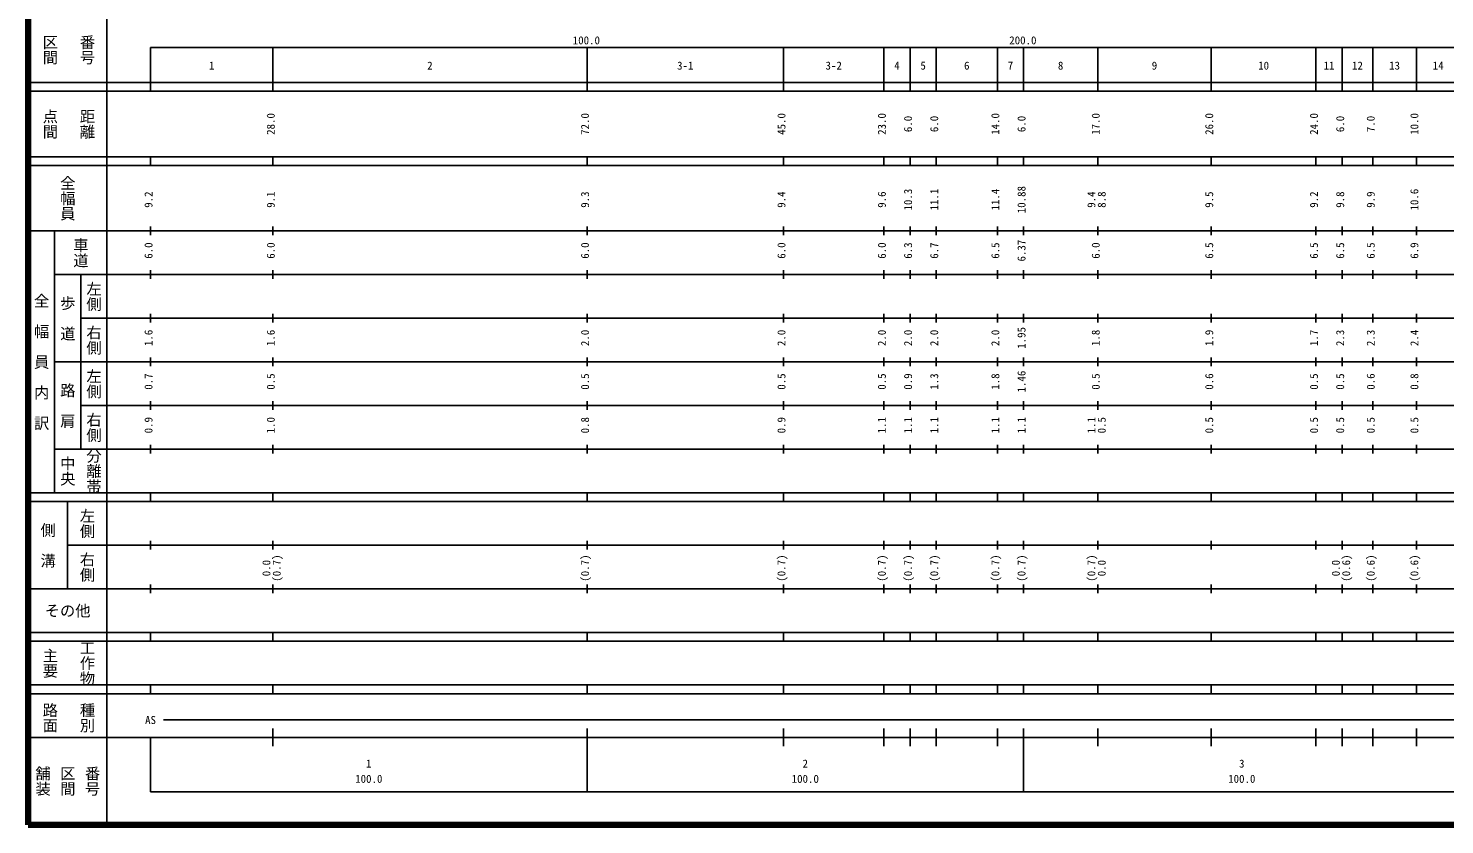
# Model space of a CAD drawing. Units: millimetres on the paper. Extents: x 40 to 680, y 20 to 380.
# Drawn here: x 40 to 364.5, y 20 to 202.4 of the extents above; entities that cross this region are included whole.
import ezdxf
from ezdxf.enums import TextEntityAlignment as Align

# ---------------------------------------------------------------- set-up
doc = ezdxf.new("R2010")
doc.units = ezdxf.units.MM
doc.layers.add('M-TTL', color=2, linetype='Continuous', lineweight=140)
doc.layers.add('M-TTL-BAND', color=7, linetype='Continuous', lineweight=25)
doc.styles.add('@ＭＳ ゴシック', font='')
doc.styles.add('ＭＳ ゴシック', font='')
doc.styles.get('@ＭＳ ゴシック').set_extended_font_data('@MS Gothic')
doc.styles.get('ＭＳ ゴシック').set_extended_font_data('MS Gothic')

msp = doc.modelspace()

# ---------------------------------------------------------------- linework, layer by layer
at = {"layer": 'M-TTL'}
for p, q in [((40, 380), (40, 20)), ((40, 20), (680, 20))]:
    msp.add_line(p, q, dxfattribs=at)
at = {"layer": 'M-TTL-BAND'}
for p, q in [((58, 370), (58, 20)), ((68, 198), (579, 198)), ((68, 198), (68, 188)), ((96, 188), (96, 198)), ((168, 188), (168, 198)), ((213, 188), (213, 198)), ((236, 188), (236, 198)), ((242, 188), (242, 198)), ((248, 188), (248, 198)), ((262, 188), (262, 198)), ((268, 188), (268, 198)), ((285, 188), (285, 198)), ((311, 188), (311, 198)), ((335, 188), (335, 198)), ((341, 188), (341, 198)), ((348, 188), (348, 198)), ((358, 188), (358, 198)), ((40, 190), (579, 190)), ((40, 188), (579, 188)), ((40, 173), (579, 173)), ((68, 171), (68, 173)), ((96, 171), (96, 173)), ((168, 171), (168, 173)), ((213, 171), (213, 173)), ((236, 171), (236, 173)), ((242, 171), (242, 173)), ((248, 171), (248, 173)), ((262, 171), (262, 173)), ((268, 171), (268, 173)), ((285, 171), (285, 173)), ((311, 171), (311, 173)), ((335, 171), (335, 173)), ((341, 171), (341, 173)), ((348, 171), (348, 173)), ((358, 171), (358, 173)), ((40, 171), (579, 171)), ((40, 156), (579, 156)), ((46, 96), (46, 156)), ((68, 155), (68, 157)), ((96, 155), (96, 157)), ((168, 155), (168, 157)), ((213, 155), (213, 157)), ((236, 155), (236, 157)), ((242, 155), (242, 157)), ((248, 155), (248, 157)), ((262, 155), (262, 157)), ((268, 155), (268, 157)), ((285, 155), (285, 157)), ((311, 155), (311, 157)), ((335, 155), (335, 157)), ((341, 155), (341, 157)), ((348, 155), (348, 157)), ((358, 155), (358, 157)), ((68, 145), (68, 147)), ((96, 145), (96, 147)), ((168, 145), (168, 147)), ((213, 145), (213, 147)), ((236, 145), (236, 147)), ((242, 145), (242, 147)), ((248, 145), (248, 147)), ((262, 145), (262, 147)), ((268, 145), (268, 147)), ((285, 145), (285, 147)), ((311, 145), (311, 147)), ((335, 145), (335, 147)), ((341, 145), (341, 147)), ((348, 145), (348, 147)), ((358, 145), (358, 147)), ((46, 146), (579, 146)), ((52, 146), (52, 106)), ((68, 135), (68, 137)), ((96, 135), (96, 137)), ((168, 135), (168, 137)), ((213, 135), (213, 137)), ((236, 135), (236, 137)), ((242, 135), (242, 137)), ((248, 135), (248, 137)), ((262, 135), (262, 137)), ((268, 135), (268, 137)), ((285, 135), (285, 137)), ((311, 135), (311, 137)), ((335, 135), (335, 137)), ((341, 135), (341, 137)), ((348, 135), (348, 137)), ((358, 135), (358, 137)), ((52, 136), (579, 136)), ((68, 125), (68, 127)), ((96, 125), (96, 127)), ((168, 125), (168, 127)), ((213, 125), (213, 127)), ((236, 125), (236, 127)), ((242, 125), (242, 127)), ((248, 125), (248, 127)), ((262, 125), (262, 127)), ((268, 125), (268, 127)), ((285, 125), (285, 127)), ((311, 125), (311, 127)), ((335, 125), (335, 127)), ((341, 125), (341, 127)), ((348, 125), (348, 127)), ((358, 125), (358, 127)), ((46, 126), (579, 126)), ((68, 115), (68, 117)), ((96, 115), (96, 117)), ((168, 115), (168, 117)), ((213, 115), (213, 117)), ((236, 115), (236, 117)), ((242, 115), (242, 117)), ((248, 115), (248, 117)), ((262, 115), (262, 117)), ((268, 115), (268, 117)), ((285, 115), (285, 117)), ((311, 115), (311, 117)), ((335, 115), (335, 117)), ((341, 115), (341, 117)), ((348, 115), (348, 117)), ((358, 115), (358, 117)), ((52, 116), (579, 116)), ((46, 106), (579, 106)), ((68, 105), (68, 107)), ((96, 105), (96, 107)), ((168, 105), (168, 107)), ((213, 105), (213, 107)), ((236, 105), (236, 107)), ((242, 105), (242, 107)), ((248, 105), (248, 107)), ((262, 105), (262, 107)), ((268, 105), (268, 107)), ((285, 105), (285, 107)), ((311, 105), (311, 107)), ((335, 105), (335, 107)), ((341, 105), (341, 107)), ((348, 105), (348, 107)), ((358, 105), (358, 107)), ((40, 96), (579, 96)), ((68, 94), (68, 96)), ((96, 94), (96, 96)), ((168, 94), (168, 96)), ((213, 94), (213, 96)), ((236, 94), (236, 96)), ((242, 94), (242, 96)), ((248, 94), (248, 96)), ((262, 94), (262, 96)), ((268, 94), (268, 96)), ((285, 94), (285, 96)), ((311, 94), (311, 96)), ((335, 94), (335, 96)), ((341, 94), (341, 96)), ((348, 94), (348, 96)), ((358, 94), (358, 96)), ((40, 94), (579, 94)), ((49, 94), (49, 74)), ((68, 83), (68, 85)), ((96, 83), (96, 85)), ((168, 83), (168, 85)), ((213, 83), (213, 85)), ((236, 83), (236, 85)), ((242, 83), (242, 85)), ((248, 83), (248, 85)), ((262, 83), (262, 85)), ((268, 83), (268, 85)), ((285, 83), (285, 85)), ((311, 83), (311, 85)), ((335, 83), (335, 85)), ((341, 83), (341, 85)), ((348, 83), (348, 85)), ((358, 83), (358, 85)), ((49, 84), (579, 84)), ((68, 73), (68, 75)), ((96, 73), (96, 75)), ((168, 73), (168, 75)), ((213, 73), (213, 75)), ((236, 73), (236, 75)), ((242, 73), (242, 75)), ((248, 73), (248, 75)), ((262, 73), (262, 75)), ((268, 73), (268, 75)), ((285, 73), (285, 75)), ((311, 73), (311, 75)), ((335, 73), (335, 75)), ((341, 73), (341, 75)), ((348, 73), (348, 75)), ((358, 73), (358, 75)), ((40, 74), (579, 74)), ((40, 64), (579, 64)), ((40, 62), (579, 62)), ((68, 62), (68, 64)), ((96, 62), (96, 64)), ((168, 62), (168, 64)), ((213, 62), (213, 64)), ((236, 62), (236, 64)), ((242, 62), (242, 64)), ((248, 62), (248, 64)), ((262, 62), (262, 64)), ((268, 62), (268, 64)), ((285, 62), (285, 64)), ((311, 62), (311, 64)), ((335, 62), (335, 64)), ((341, 62), (341, 64)), ((348, 62), (348, 64)), ((358, 62), (358, 64)), ((40, 52), (579, 52)), ((68, 50), (68, 52)), ((96, 50), (96, 52)), ((168, 50), (168, 52)), ((213, 50), (213, 52)), ((236, 50), (236, 52)), ((242, 50), (242, 52)), ((248, 50), (248, 52)), ((262, 50), (262, 52)), ((268, 50), (268, 52)), ((285, 50), (285, 52)), ((311, 50), (311, 52)), ((335, 50), (335, 52)), ((341, 50), (341, 52)), ((348, 50), (348, 52)), ((358, 50), (358, 52)), ((40, 50), (579, 50)), ((71, 44), (566, 44)), ((40, 40), (579, 40)), ((68, 40), (68, 27.5)), ((96, 38), (96, 42)), ((168, 27.5), (168, 42)), ((213, 38), (213, 42)), ((236, 38), (236, 42)), ((242, 38), (242, 42)), ((248, 38), (248, 42)), ((262, 38), (262, 42)), ((268, 27.5), (268, 42)), ((285, 38), (285, 42)), ((311, 38), (311, 42)), ((335, 38), (335, 42)), ((341, 38), (341, 42)), ((348, 38), (348, 42)), ((358, 38), (358, 42)), ((68, 27.5), (579, 27.5))]:
    msp.add_line(p, q, dxfattribs=at)

# ---------------------------------------------------------------- texts
at = {"layer": 'M-TTL-BAND', "style": '@ＭＳ ゴシック'}
for s, p in [('区間', (45, 197.5)), ('番号', (53.5, 197.5)), ('点間', (45, 180.5)), ('距離', (53.5, 180.5)), ('全幅員', (49, 163.5)), ('車道', (52, 151)), ('左側', (55, 141)), ('全\u3000幅\u3000員\u3000内\u3000訳', (43, 126)), ('歩\u3000道', (49, 136)), ('右側', (55, 131)), ('左側', (55, 121)), ('路\u3000肩', (49, 116)), ('右側', (55, 111)), ('中央', (49, 101)), ('分離帯', (55, 101)), ('左側', (53.5, 89)), ('側\u3000溝', (44.5, 84)), ('右側', (53.5, 79)), ('工作物', (53.5, 57)), ('主要', (45, 57)), ('路面', (45, 44.5)), ('種別', (53.5, 44.5)), ('舗装', (43.333, 30)), ('区間', (49, 30)), ('番号', (54.667, 30))]:
    msp.add_text(s, height=2.566, rotation=270, dxfattribs=at).set_placement(p, align=Align.MIDDLE_CENTER)
at = {"layer": 'M-TTL-BAND', "style": 'ＭＳ ゴシック'}
for s, p in [('100.0', (167.844, 198.195)), ('200.0', (267.844, 198.195)), ('1', (82, 192.405)), ('2', (132, 192.405)), ('3-1', (190.5, 192.405)), ('3-2', (224.5, 192.405)), ('4', (239, 192.405)), ('5', (245, 192.405)), ('6', (255, 192.405)), ('7', (265, 192.405)), ('8', (276.5, 192.405)), ('9', (298, 192.405)), ('10', (323, 192.405)), ('11', (338, 192.405)), ('12', (344.5, 192.405)), ('13', (353, 192.405)), ('14', (363, 192.405)), ('AS', (68, 42.5)), ('1', (118, 32.523)), ('2', (218, 32.523)), ('3', (318, 32.523)), ('100.0', (118, 29.033)), ('100.0', (218, 29.033)), ('100.0', (318, 29.033))]:
    msp.add_text(s, height=1.833, dxfattribs=at).set_placement(p, align=Align.BOTTOM_CENTER)
for s, p in [('28.0', (97, 180.5)), ('72.0', (169, 180.5)), ('45.0', (214, 180.5)), ('23.0', (237, 180.5)), ('6.0', (243, 180.5)), ('6.0', (249, 180.5)), ('14.0', (263, 180.5)), ('6.0', (269, 180.5)), ('17.0', (286, 180.5)), ('26.0', (312, 180.5)), ('24.0', (336, 180.5)), ('6.0', (342, 180.5)), ('7.0', (349, 180.5)), ('10.0', (359, 180.5)), ('10.3', (243, 163.174)), ('11.1', (249, 163.174)), ('11.4', (263, 163.174)), ('10.88', (269, 163.174)), ('10.6', (359, 163.174)), ('9.2', (69, 163.174)), ('9.1', (97, 163.174)), ('9.3', (169, 163.174)), ('9.4', (214, 163.174)), ('9.6', (237, 163.174)), ('9.4', (285, 163.174)), ('8.8', (287.37, 163.174)), ('9.5', (312, 163.174)), ('9.2', (336, 163.174)), ('9.8', (342, 163.174)), ('9.9', (349, 163.174)), ('6.0', (69, 151.5)), ('6.0', (97, 151.5)), ('6.0', (169, 151.5)), ('6.0', (214, 151.5)), ('6.0', (237, 151.5)), ('6.3', (243, 151.5)), ('6.7', (249, 151.5)), ('6.5', (263, 151.5)), ('6.37', (269, 151.5)), ('6.0', (286, 151.5)), ('6.5', (312, 151.5)), ('6.5', (336, 151.5)), ('6.5', (342, 151.5)), ('6.5', (349, 151.5)), ('6.9', (359, 151.5)), ('1.6', (69, 131.5)), ('1.6', (97, 131.5)), ('2.0', (169, 131.5)), ('2.0', (214, 131.5)), ('2.0', (237, 131.5)), ('2.0', (243, 131.5)), ('2.0', (249, 131.5)), ('2.0', (263, 131.5)), ('1.95', (269, 131.5)), ('1.8', (286, 131.5)), ('1.9', (312, 131.5)), ('1.7', (336, 131.5)), ('2.3', (342, 131.5)), ('2.3', (349, 131.5)), ('2.4', (359, 131.5)), ('1.46', (269, 121.5)), ('0.7', (69, 121.5)), ('0.5', (97, 121.5)), ('0.5', (169, 121.5)), ('0.5', (214, 121.5)), ('0.5', (237, 121.5)), ('0.9', (243, 121.5)), ('1.3', (249, 121.5)), ('1.8', (263, 121.5)), ('0.5', (286, 121.5)), ('0.6', (312, 121.5)), ('0.5', (336, 121.5)), ('0.5', (342, 121.5)), ('0.6', (349, 121.5)), ('0.8', (359, 121.5)), ('0.9', (69, 111.5)), ('1.0', (97, 111.5)), ('0.8', (169, 111.5)), ('0.9', (214, 111.5)), ('1.1', (237, 111.5)), ('1.1', (243, 111.5)), ('1.1', (249, 111.5)), ('1.1', (263, 111.5)), ('1.1', (269, 111.5)), ('1.1', (285, 111.5)), ('0.5', (287.37, 111.5)), ('0.5', (312, 111.5)), ('0.5', (336, 111.5)), ('0.5', (342, 111.5)), ('0.5', (349, 111.5)), ('0.5', (359, 111.5)), ('(0.7)', (98.37, 78.764)), ('(0.7)', (169, 78.764)), ('(0.7)', (214, 78.764)), ('(0.7)', (237, 78.764)), ('(0.7)', (243, 78.764)), ('(0.7)', (249, 78.764)), ('(0.7)', (263, 78.764)), ('(0.7)', (269, 78.764)), ('(0.7)', (285, 78.764)), ('(0.6)', (343.37, 78.764)), ('(0.6)', (349, 78.764)), ('(0.6)', (359, 78.764)), ('0.0', (96, 78.764)), ('0.0', (287.37, 78.764)), ('0.0', (341, 78.764))]:
    msp.add_text(s, height=1.833, rotation=90, dxfattribs=at).set_placement(p, align=Align.BOTTOM_CENTER)
msp.add_text('その他', height=2.566, dxfattribs=at).set_placement((49, 69), align=Align.MIDDLE_CENTER)

doc.saveas('drawing.dxf')
